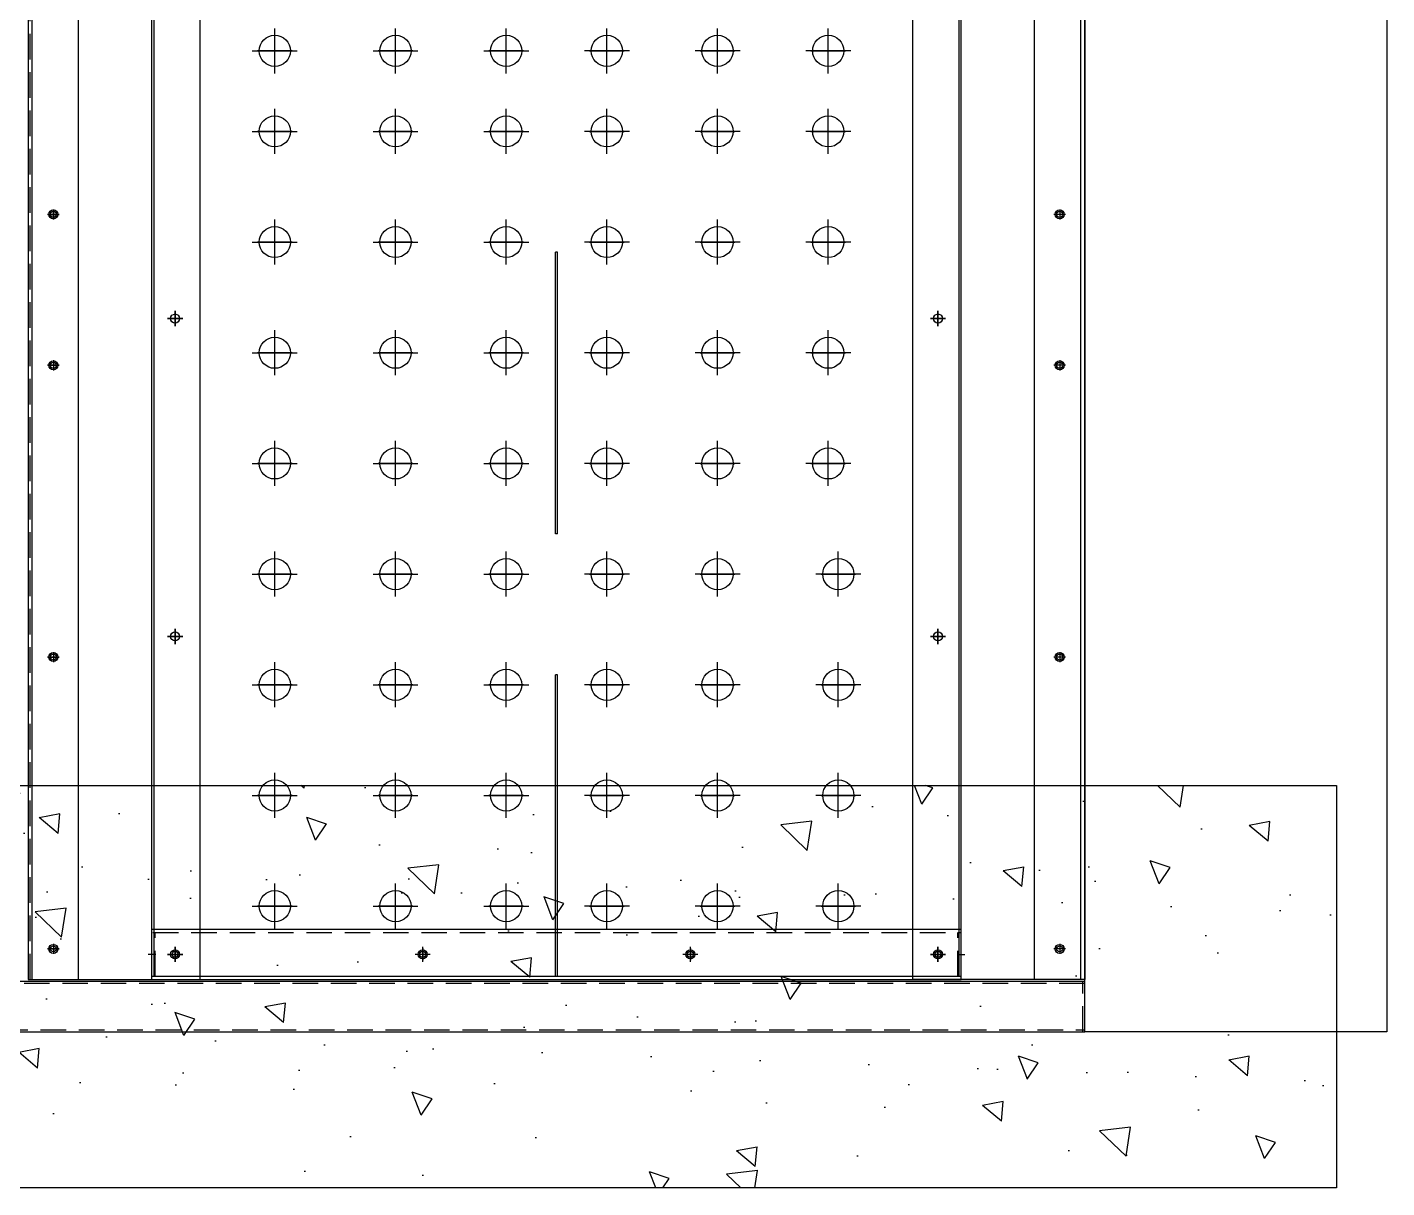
# Model space of a CAD drawing. Header units: millimetres. Extents: x 5461 to 24288, y 4498 to 17811.
# Drawn here: x 10648 to 11999, y 13236 to 14390 of the extents above; entities that cross this region are included whole.
import ezdxf

# ---------------------------------------------------------------- set-up
doc = ezdxf.new("R2010")
doc.units = ezdxf.units.MM
doc.linetypes.add('CENTER', pattern=[65, 60, -2, 1, -2])
doc.linetypes.add('HIDDEN', pattern=[9.525, 6.35, -3.175])
for name, color, linetype in [('2.위생-급수', 5, 'Continuous'), ('CENTER', 1, 'CENTER'), ('숨은선', 5, 'HIDDEN')]:
    doc.layers.add(name, color=color, linetype=linetype)

msp = doc.modelspace()

# ---------------------------------------------------------------- hatches: boundary and pattern name
h = msp.add_hatch()
h.set_pattern_fill('AR-CONC', color=8, scale=1.28, angle=90)
h.set_pattern_definition([(140, (-13795.98, 17103.78), (20.402, 233.1964), [24.384, -268.224]), (85, (-13795.98, 17103.78), (-244.5528, -45.1116), [19.5072, -214.58]), (190.4514, (-13794.28, 17123.22), (-224.1507, 188.0848), [20.7232, -227.9555]), (136.1842, (-13861, 17103.78), (53.8142, 346.9812), [36.576, -402.336]), (186.6356, (-13856.52, 17132.7), (-316.7054, 303.8773), [31.085, -341.9336]), (81.1842, (-13861, 17103.8), (-316.7054, 303.8773), [29.2608, -321.8685]), (111, (-13844.75, 17136.3), (130.8995, 194.0664), [24.384, -268.224]), (56, (-13844.75, 17136.3), (-235.7606, 79.1066), [19.5072, -214.5792]), (161.4514, (-13833.84, 17152.47), (-104.8611, 273.173), [20.7232, -227.9551]), (127.5, (-13795.98, 17103.78), (-108.23045, 3.9534), [0, -211.97824, 0, -217.8304, 0, -215.392]), (97.5, (-13795.98, 17103.78), (-128.23114, 85.52917), [0, -124.19584, 0, -207.10144, 0, -82.0928]), (57.5, (-13795.98, 17031.28), (7.3328, 173.55596), [0, -81.28, 0, -253.5936, 0, -336.4992]), (47.5, (-13795.98, 16998.77), (-32.5459, 189.60535), [0, -105.664, 0, -168.4122, 0, -238.9632])])
h.paths.add_polyline_path([(7049.39, 13236.34), (11949.39, 13236.34), (11949.39, 13636.34), (7049.39, 13636.34)])

# ---------------------------------------------------------------- linework, layer by layer
at = {"color": 7}
for p, q in [((10649.4, 15389.34), (10649.4, 13443.34)), ((10649.4, 15389.34), (10649.4, 13443.34)), ((10699.4, 13443.34), (10699.4, 15389.34)), ((10699.4, 13443.34), (10699.4, 15389.34)), ((11649.4, 13443.34), (11649.4, 15389.34)), ((11699.4, 15389.34), (11699.4, 13443.34)), ((10774.4, 15386.34), (10774.4, 13446.34)), ((11574.4, 13446.34), (11574.4, 15386.34)), ((11173.4, 13886.34), (11173.4, 14166.34)), ((11175.4, 14166.34), (11173.4, 14166.34)), ((11175.4, 13886.34), (11175.4, 14166.34)), ((11175.4, 13886.34), (11173.4, 13886.34)), ((11173.4, 13446.34), (11173.4, 13746.34)), ((11175.4, 13746.34), (11173.4, 13746.34)), ((11175.4, 13446.34), (11175.4, 13746.34)), ((10649.4, 13443.34), (10699.4, 13443.34)), ((10649.4, 13443.34), (10699.4, 13443.34)), ((11574.4, 13446.34), (10774.4, 13446.34)), ((11699.4, 13443.34), (11649.4, 13443.34)), ((11699.4, 13441.34), (10166.4, 13441.34)), ((11699.4, 13391.34), (11699.4, 13441.34)), ((11699.4, 13391.34), (11699.4, 13441.34)), ((10166.4, 13391.34), (11699.4, 13391.34))]:
    msp.add_line(p, q, dxfattribs=at)
for p, q in [((10653.4, 13443.34), (10653.4, 15389.34)), ((10653.4, 13443.34), (10653.4, 15389.34)), ((10772.4, 13443.34), (10772.4, 15389.34)), ((10820.4, 13443.34), (10820.4, 15389.34)), ((11528.4, 13443.34), (11528.4, 15389.34)), ((11576.4, 13443.34), (11576.4, 15389.34)), ((11695.4, 13443.34), (11695.4, 15389.34)), ((10772.4, 13443.34), (10772.4, 13493.34)), ((10772.4, 13493.34), (11576.4, 13493.34)), ((11576.4, 13443.34), (11576.4, 13493.34)), ((10653.4, 13443.34), (10820.4, 13443.34)), ((10772.4, 13443.34), (11576.4, 13443.34)), ((11695.4, 13443.34), (11528.4, 13443.34))]:
    msp.add_line(p, q)
at = {"color": 8}
msp.add_lwpolyline([(7049.39, 13236.34), (7049.39, 13636.34), (11949.39, 13636.34), (11949.39, 13236.34)], close=True, dxfattribs=at)
for centre, radius in [((10894.4, 14366.34), 15.5), ((11014.4, 14366.34), 15.5), ((11124.4, 14366.34), 15.5), ((11224.4, 14366.34), 15.5), ((11334.4, 14366.34), 15.5), ((11444.4, 14366.34), 15.5), ((10894.4, 14286.34), 15.5), ((11014.4, 14286.34), 15.5), ((11124.4, 14286.34), 15.5), ((11224.4, 14286.34), 15.5), ((11334.4, 14286.34), 15.5), ((11444.4, 14286.34), 15.5), ((10674.4, 14203.84), 4.5), ((10674.4, 14203.84), 4.5), ((10674.4, 14203.84), 4.5), ((10674.4, 14203.84), 4.5), ((10674.4, 14203.84), 3), ((10674.4, 14203.84), 3), ((10674.4, 14203.84), 3), ((10674.4, 14203.84), 3), ((11674.4, 14203.84), 4.5), ((11674.4, 14203.84), 3), ((10894.4, 14176.34), 15.5), ((11014.4, 14176.34), 15.5), ((11124.4, 14176.34), 15.5), ((11224.4, 14176.34), 15.5), ((11334.4, 14176.34), 15.5), ((11444.4, 14176.34), 15.5), ((10795.4, 14100.34), 4.5), ((10795.4, 14100.34), 4.5), ((11553.4, 14100.34), 4.5), ((11553.4, 14100.34), 4.5), ((10894.4, 14066.34), 15.5), ((11014.4, 14066.34), 15.5), ((11124.4, 14066.34), 15.5), ((11224.4, 14066.34), 15.5), ((11334.4, 14066.34), 15.5), ((11444.4, 14066.34), 15.5), ((10674.4, 14053.84), 4.5), ((10674.4, 14053.84), 4.5), ((10674.4, 14053.84), 4.5), ((10674.4, 14053.84), 4.5), ((10674.4, 14053.84), 3), ((10674.4, 14053.84), 3), ((10674.4, 14053.84), 3), ((10674.4, 14053.84), 3), ((11674.4, 14053.84), 4.5), ((11674.4, 14053.84), 3), ((10894.4, 13956.34), 15.5), ((11014.4, 13956.34), 15.5), ((11124.4, 13956.34), 15.5), ((11224.4, 13956.34), 15.5), ((11334.4, 13956.34), 15.5), ((11444.4, 13956.34), 15.5), ((10894.4, 13846.34), 15.5), ((11014.4, 13846.34), 15.5), ((11124.4, 13846.34), 15.5), ((11224.4, 13846.34), 15.5), ((11334.4, 13846.34), 15.5), ((11454.4, 13846.34), 15.5), ((10795.4, 13784.34), 4.5), ((10795.4, 13784.34), 4.5), ((11553.4, 13784.34), 4.5), ((11553.4, 13784.34), 4.5), ((10674.4, 13763.84), 4.5), ((10674.4, 13763.84), 4.5), ((10674.4, 13763.84), 4.5), ((10674.4, 13763.84), 4.5), ((10674.4, 13763.84), 3), ((10674.4, 13763.84), 3), ((10674.4, 13763.84), 3), ((10674.4, 13763.84), 3), ((11674.4, 13763.84), 4.5), ((11674.4, 13763.84), 3), ((10894.4, 13736.34), 15.5), ((11014.4, 13736.34), 15.5), ((11124.4, 13736.34), 15.5), ((11224.4, 13736.34), 15.5), ((11334.4, 13736.34), 15.5), ((11454.4, 13736.34), 15.5), ((10894.4, 13626.34), 15.5), ((11014.4, 13626.34), 15.5), ((11124.4, 13626.34), 15.5), ((11224.4, 13626.34), 15.5), ((11334.4, 13626.34), 15.5), ((11454.4, 13626.34), 15.5), ((10894.4, 13516.34), 15.5), ((11014.4, 13516.34), 15.5), ((11124.4, 13516.34), 15.5), ((11224.4, 13516.34), 15.5), ((11334.4, 13516.34), 15.5), ((11454.4, 13516.34), 15.5), ((10674.4, 13473.84), 4.5), ((10674.4, 13473.84), 4.5), ((10674.4, 13473.84), 4.5), ((10674.4, 13473.84), 4.5), ((10674.4, 13473.84), 3), ((10674.4, 13473.84), 3), ((10674.4, 13473.84), 3), ((10674.4, 13473.84), 3), ((10795.4, 13468.34), 4.5), ((10795.4, 13468.34), 4.5), ((10795.4, 13468.34), 3), ((11041.4, 13468.34), 4.5), ((11041.4, 13468.34), 3), ((11307.4, 13468.34), 4.5), ((11307.4, 13468.34), 3), ((11553.4, 13468.34), 4.5), ((11553.4, 13468.34), 4.5), ((11553.4, 13468.34), 3), ((11674.4, 13473.84), 4.5), ((11674.4, 13473.84), 3)]:
    msp.add_circle(centre, radius)
at = {"layer": '2.위생-급수', "color": 4}
msp.add_lwpolyline([(11699.4, 15441.34), (11999.4, 15441.34), (11999.4, 13391.34), (11699.4, 13391.34)], close=True, dxfattribs=at)
at = {"layer": 'CENTER'}
for p, q in [((10894.4, 14344.02), (10894.4, 14388.67)), ((11014.4, 14344.02), (11014.4, 14388.67)), ((11124.4, 14344.02), (11124.4, 14388.67)), ((11224.4, 14344.02), (11224.4, 14388.67)), ((11334.4, 14344.02), (11334.4, 14388.67)), ((11444.4, 14344.02), (11444.4, 14388.67)), ((10894.4, 14349.17), (10894.4, 14383.52)), ((11014.4, 14349.17), (11014.4, 14383.52)), ((11124.4, 14349.17), (11124.4, 14383.52)), ((11224.4, 14349.17), (11224.4, 14383.52)), ((11334.4, 14349.17), (11334.4, 14383.52)), ((11444.4, 14349.17), (11444.4, 14383.52)), ((10872.07, 14366.34), (10916.73, 14366.34)), ((10911.58, 14366.34), (10877.23, 14366.34)), ((10877.23, 14366.34), (10911.58, 14366.34)), ((10911.58, 14366.34), (10877.23, 14366.34)), ((10992.07, 14366.34), (11036.73, 14366.34)), ((11031.58, 14366.34), (10997.23, 14366.34)), ((10997.23, 14366.34), (11031.58, 14366.34)), ((11031.58, 14366.34), (10997.23, 14366.34)), ((11102.07, 14366.34), (11146.73, 14366.34)), ((11141.58, 14366.34), (11107.23, 14366.34)), ((11107.23, 14366.34), (11141.58, 14366.34)), ((11141.58, 14366.34), (11107.23, 14366.34)), ((11246.73, 14366.34), (11202.07, 14366.34)), ((11207.23, 14366.34), (11241.58, 14366.34)), ((11241.58, 14366.34), (11207.23, 14366.34)), ((11207.23, 14366.34), (11241.58, 14366.34)), ((11356.73, 14366.34), (11312.07, 14366.34)), ((11317.23, 14366.34), (11351.58, 14366.34)), ((11351.58, 14366.34), (11317.23, 14366.34)), ((11317.23, 14366.34), (11351.58, 14366.34)), ((11466.73, 14366.34), (11422.07, 14366.34)), ((11427.23, 14366.34), (11461.58, 14366.34)), ((11461.58, 14366.34), (11427.23, 14366.34)), ((11427.23, 14366.34), (11461.58, 14366.34)), ((10894.4, 14264.02), (10894.4, 14308.67)), ((11014.4, 14264.02), (11014.4, 14308.67)), ((11124.4, 14264.02), (11124.4, 14308.67)), ((11224.4, 14264.02), (11224.4, 14308.67)), ((11334.4, 14264.02), (11334.4, 14308.67)), ((11444.4, 14264.02), (11444.4, 14308.67)), ((10894.4, 14269.17), (10894.4, 14303.52)), ((11014.4, 14269.17), (11014.4, 14303.52)), ((11124.4, 14269.17), (11124.4, 14303.52)), ((11224.4, 14269.17), (11224.4, 14303.52)), ((11334.4, 14269.17), (11334.4, 14303.52)), ((11444.4, 14269.17), (11444.4, 14303.52)), ((10872.07, 14286.34), (10916.73, 14286.34)), ((10911.58, 14286.34), (10877.23, 14286.34)), ((10877.23, 14286.34), (10911.58, 14286.34)), ((10911.58, 14286.34), (10877.23, 14286.34)), ((10992.07, 14286.34), (11036.73, 14286.34)), ((11031.58, 14286.34), (10997.23, 14286.34)), ((10997.23, 14286.34), (11031.58, 14286.34)), ((11031.58, 14286.34), (10997.23, 14286.34)), ((11102.07, 14286.34), (11146.73, 14286.34)), ((11141.58, 14286.34), (11107.23, 14286.34)), ((11107.23, 14286.34), (11141.58, 14286.34)), ((11141.58, 14286.34), (11107.23, 14286.34)), ((11246.73, 14286.34), (11202.07, 14286.34)), ((11207.23, 14286.34), (11241.58, 14286.34)), ((11241.58, 14286.34), (11207.23, 14286.34)), ((11207.23, 14286.34), (11241.58, 14286.34)), ((11356.73, 14286.34), (11312.07, 14286.34)), ((11317.23, 14286.34), (11351.58, 14286.34)), ((11351.58, 14286.34), (11317.23, 14286.34)), ((11317.23, 14286.34), (11351.58, 14286.34)), ((11466.73, 14286.34), (11422.07, 14286.34)), ((11427.23, 14286.34), (11461.58, 14286.34)), ((11461.58, 14286.34), (11427.23, 14286.34)), ((11427.23, 14286.34), (11461.58, 14286.34)), ((10680.02, 14203.84), (10668.66, 14203.84)), ((10680.02, 14203.84), (10668.66, 14203.84)), ((10680.02, 14203.84), (10668.66, 14203.84)), ((10680.02, 14203.84), (10668.66, 14203.84)), ((10680.02, 14203.84), (10668.66, 14203.84)), ((10680.02, 14203.84), (10668.66, 14203.84)), ((10680.02, 14203.84), (10668.66, 14203.84)), ((10680.02, 14203.84), (10668.66, 14203.84)), ((10668.79, 14203.84), (10680.15, 14203.84)), ((10668.79, 14203.84), (10680.15, 14203.84)), ((10668.79, 14203.84), (10680.15, 14203.84)), ((10668.79, 14203.84), (10680.15, 14203.84)), ((10674.4, 14208.84), (10674.4, 14198.84)), ((10674.4, 14208.84), (10674.4, 14198.84)), ((10674.4, 14208.84), (10674.4, 14198.84)), ((10674.4, 14208.84), (10674.4, 14198.84)), ((10674.4, 14208.84), (10674.4, 14198.84)), ((10674.4, 14208.84), (10674.4, 14198.84)), ((10674.4, 14208.84), (10674.4, 14198.84)), ((10674.4, 14208.84), (10674.4, 14198.84)), ((10674.4, 14208.84), (10674.4, 14198.84)), ((10674.4, 14208.84), (10674.4, 14198.84)), ((10674.4, 14208.84), (10674.4, 14198.84)), ((10674.4, 14208.84), (10674.4, 14198.84)), ((10674.4, 14208.84), (10674.4, 14198.84)), ((10674.4, 14208.84), (10674.4, 14198.84)), ((10674.4, 14208.84), (10674.4, 14198.84)), ((10674.4, 14208.84), (10674.4, 14198.84)), ((10674.4, 14198.84), (10674.4, 14208.84)), ((10674.4, 14198.84), (10674.4, 14208.84)), ((10674.4, 14198.84), (10674.4, 14208.84)), ((10674.4, 14198.84), (10674.4, 14208.84)), ((10674.4, 14208.84), (10674.4, 14198.84)), ((10674.4, 14208.84), (10674.4, 14198.84)), ((10674.4, 14208.84), (10674.4, 14198.84)), ((10674.4, 14208.84), (10674.4, 14198.84)), ((10674.4, 14208.84), (10674.4, 14198.84)), ((10674.4, 14208.84), (10674.4, 14198.84)), ((10674.4, 14208.84), (10674.4, 14198.84)), ((10674.4, 14208.84), (10674.4, 14198.84)), ((10674.4, 14208.84), (10674.4, 14198.84)), ((10674.4, 14208.84), (10674.4, 14198.84)), ((10674.4, 14208.84), (10674.4, 14198.84)), ((10674.4, 14208.84), (10674.4, 14198.84)), ((10674.4, 14208.84), (10674.4, 14198.84)), ((10674.4, 14208.84), (10674.4, 14198.84)), ((10674.4, 14208.84), (10674.4, 14198.84)), ((10674.4, 14208.84), (10674.4, 14198.84)), ((10674.4, 14208.84), (10674.4, 14198.84)), ((10674.4, 14208.84), (10674.4, 14198.84)), ((10674.4, 14208.84), (10674.4, 14198.84)), ((10674.4, 14208.84), (10674.4, 14198.84)), ((10674.4, 14198.84), (10674.4, 14208.84)), ((10674.4, 14198.84), (10674.4, 14208.84)), ((10674.4, 14198.84), (10674.4, 14208.84)), ((10674.4, 14198.84), (10674.4, 14208.84)), ((10674.4, 14208.84), (10674.4, 14198.84)), ((10674.4, 14208.84), (10674.4, 14198.84)), ((10674.4, 14208.84), (10674.4, 14198.84)), ((10674.4, 14208.84), (10674.4, 14198.84)), ((11680.02, 14203.84), (11668.66, 14203.84)), ((11680.02, 14203.84), (11668.66, 14203.84)), ((11680.02, 14203.84), (11668.66, 14203.84)), ((11674.4, 14208.84), (11674.4, 14198.84)), ((11674.4, 14208.84), (11674.4, 14198.84)), ((11674.4, 14208.84), (11674.4, 14198.84)), ((11674.4, 14208.84), (11674.4, 14198.84)), ((11674.4, 14208.84), (11674.4, 14198.84)), ((11674.4, 14208.84), (11674.4, 14198.84)), ((11674.4, 14208.84), (11674.4, 14198.84)), ((11674.4, 14208.84), (11674.4, 14198.84)), ((11674.4, 14208.84), (11674.4, 14198.84)), ((11674.4, 14208.84), (11674.4, 14198.84)), ((11674.4, 14208.84), (11674.4, 14198.84)), ((11674.4, 14208.84), (11674.4, 14198.84)), ((10894.4, 14154.02), (10894.4, 14198.67)), ((10894.4, 14159.17), (10894.4, 14193.52)), ((11014.4, 14154.02), (11014.4, 14198.67)), ((11014.4, 14159.17), (11014.4, 14193.52)), ((11124.4, 14154.02), (11124.4, 14198.67)), ((11124.4, 14159.17), (11124.4, 14193.52)), ((11224.4, 14154.02), (11224.4, 14198.67)), ((11224.4, 14159.17), (11224.4, 14193.52)), ((11334.4, 14154.02), (11334.4, 14198.67)), ((11334.4, 14159.17), (11334.4, 14193.52)), ((11444.4, 14154.02), (11444.4, 14198.67)), ((11444.4, 14159.17), (11444.4, 14193.52)), ((10872.07, 14176.34), (10916.73, 14176.34)), ((10911.58, 14176.34), (10877.23, 14176.34)), ((10877.23, 14176.34), (10911.58, 14176.34)), ((10911.58, 14176.34), (10877.23, 14176.34)), ((10992.07, 14176.34), (11036.73, 14176.34)), ((11031.58, 14176.34), (10997.23, 14176.34)), ((10997.23, 14176.34), (11031.58, 14176.34)), ((11031.58, 14176.34), (10997.23, 14176.34)), ((11102.07, 14176.34), (11146.73, 14176.34)), ((11141.58, 14176.34), (11107.23, 14176.34)), ((11107.23, 14176.34), (11141.58, 14176.34)), ((11141.58, 14176.34), (11107.23, 14176.34)), ((11246.73, 14176.34), (11202.07, 14176.34)), ((11207.23, 14176.34), (11241.58, 14176.34)), ((11241.58, 14176.34), (11207.23, 14176.34)), ((11207.23, 14176.34), (11241.58, 14176.34)), ((11356.73, 14176.34), (11312.07, 14176.34)), ((11317.23, 14176.34), (11351.58, 14176.34)), ((11351.58, 14176.34), (11317.23, 14176.34)), ((11317.23, 14176.34), (11351.58, 14176.34)), ((11466.73, 14176.34), (11422.07, 14176.34)), ((11427.23, 14176.34), (11461.58, 14176.34)), ((11461.58, 14176.34), (11427.23, 14176.34)), ((11427.23, 14176.34), (11461.58, 14176.34)), ((10795.4, 14107.84), (10795.4, 14092.84)), ((10795.4, 14092.84), (10795.4, 14107.84)), ((10795.4, 14094.62), (10795.4, 14106.07)), ((10795.4, 14106.07), (10795.4, 14094.62)), ((10795.4, 14106.07), (10795.4, 14094.62)), ((10795.4, 14094.62), (10795.4, 14106.07)), ((11553.4, 14107.84), (11553.4, 14092.84)), ((11553.4, 14092.84), (11553.4, 14107.84)), ((11553.4, 14094.62), (11553.4, 14106.07)), ((11553.4, 14106.07), (11553.4, 14094.62)), ((11553.4, 14106.07), (11553.4, 14094.62)), ((11553.4, 14094.62), (11553.4, 14106.07)), ((10802.9, 14100.34), (10787.9, 14100.34)), ((10787.9, 14100.34), (10802.9, 14100.34)), ((11545.9, 14100.34), (11560.9, 14100.34)), ((11560.9, 14100.34), (11545.9, 14100.34)), ((10894.4, 14044.02), (10894.4, 14088.67)), ((10894.4, 14049.17), (10894.4, 14083.52)), ((11014.4, 14044.02), (11014.4, 14088.67)), ((11014.4, 14049.17), (11014.4, 14083.52)), ((11124.4, 14044.02), (11124.4, 14088.67)), ((11124.4, 14049.17), (11124.4, 14083.52)), ((11224.4, 14044.02), (11224.4, 14088.67)), ((11224.4, 14049.17), (11224.4, 14083.52)), ((11334.4, 14044.02), (11334.4, 14088.67)), ((11334.4, 14049.17), (11334.4, 14083.52)), ((11444.4, 14044.02), (11444.4, 14088.67)), ((11444.4, 14049.17), (11444.4, 14083.52)), ((10872.07, 14066.34), (10916.73, 14066.34)), ((10911.58, 14066.34), (10877.23, 14066.34)), ((10877.23, 14066.34), (10911.58, 14066.34)), ((10911.58, 14066.34), (10877.23, 14066.34)), ((10992.07, 14066.34), (11036.73, 14066.34)), ((11031.58, 14066.34), (10997.23, 14066.34)), ((10997.23, 14066.34), (11031.58, 14066.34)), ((11031.58, 14066.34), (10997.23, 14066.34)), ((11102.07, 14066.34), (11146.73, 14066.34)), ((11141.58, 14066.34), (11107.23, 14066.34)), ((11107.23, 14066.34), (11141.58, 14066.34)), ((11141.58, 14066.34), (11107.23, 14066.34)), ((11246.73, 14066.34), (11202.07, 14066.34)), ((11207.23, 14066.34), (11241.58, 14066.34)), ((11241.58, 14066.34), (11207.23, 14066.34)), ((11207.23, 14066.34), (11241.58, 14066.34)), ((11356.73, 14066.34), (11312.07, 14066.34)), ((11317.23, 14066.34), (11351.58, 14066.34)), ((11351.58, 14066.34), (11317.23, 14066.34)), ((11317.23, 14066.34), (11351.58, 14066.34)), ((11466.73, 14066.34), (11422.07, 14066.34)), ((11427.23, 14066.34), (11461.58, 14066.34)), ((11461.58, 14066.34), (11427.23, 14066.34)), ((11427.23, 14066.34), (11461.58, 14066.34)), ((10680.02, 14053.84), (10668.66, 14053.84)), ((10680.02, 14053.84), (10668.66, 14053.84)), ((10680.02, 14053.84), (10668.66, 14053.84)), ((10680.02, 14053.84), (10668.66, 14053.84)), ((10668.79, 14053.84), (10680.15, 14053.84)), ((10668.79, 14053.84), (10680.15, 14053.84)), ((10668.79, 14053.84), (10680.15, 14053.84)), ((10668.79, 14053.84), (10680.15, 14053.84)), ((10674.4, 14058.84), (10674.4, 14048.84)), ((10674.4, 14058.84), (10674.4, 14048.84)), ((10674.4, 14058.84), (10674.4, 14048.84)), ((10674.4, 14058.84), (10674.4, 14048.84)), ((10674.4, 14058.84), (10674.4, 14048.84)), ((10674.4, 14058.84), (10674.4, 14048.84)), ((10674.4, 14058.84), (10674.4, 14048.84)), ((10674.4, 14058.84), (10674.4, 14048.84)), ((10674.4, 14058.84), (10674.4, 14048.84)), ((10674.4, 14058.84), (10674.4, 14048.84)), ((10674.4, 14058.84), (10674.4, 14048.84)), ((10674.4, 14058.84), (10674.4, 14048.84)), ((10674.4, 14058.84), (10674.4, 14048.84)), ((10674.4, 14058.84), (10674.4, 14048.84)), ((10674.4, 14058.84), (10674.4, 14048.84)), ((10674.4, 14058.84), (10674.4, 14048.84)), ((10674.4, 14058.84), (10674.4, 14048.84)), ((10674.4, 14058.84), (10674.4, 14048.84)), ((10674.4, 14058.84), (10674.4, 14048.84)), ((10674.4, 14058.84), (10674.4, 14048.84)), ((10674.4, 14058.84), (10674.4, 14048.84)), ((10674.4, 14058.84), (10674.4, 14048.84)), ((10674.4, 14058.84), (10674.4, 14048.84)), ((10674.4, 14058.84), (10674.4, 14048.84)), ((10674.4, 14058.84), (10674.4, 14048.84)), ((10674.4, 14058.84), (10674.4, 14048.84)), ((10674.4, 14058.84), (10674.4, 14048.84)), ((10674.4, 14058.84), (10674.4, 14048.84)), ((10674.4, 14058.84), (10674.4, 14048.84)), ((10674.4, 14058.84), (10674.4, 14048.84)), ((10674.4, 14058.84), (10674.4, 14048.84)), ((10674.4, 14058.84), (10674.4, 14048.84)), ((11680.02, 14053.84), (11668.66, 14053.84)), ((11680.02, 14053.84), (11668.66, 14053.84)), ((11674.4, 14058.84), (11674.4, 14048.84)), ((11674.4, 14058.84), (11674.4, 14048.84)), ((11674.4, 14058.84), (11674.4, 14048.84)), ((11674.4, 14058.84), (11674.4, 14048.84)), ((11674.4, 14058.84), (11674.4, 14048.84)), ((11674.4, 14058.84), (11674.4, 14048.84)), ((11674.4, 14058.84), (11674.4, 14048.84)), ((11674.4, 14058.84), (11674.4, 14048.84)), ((10894.4, 13934.02), (10894.4, 13978.67)), ((10894.4, 13939.17), (10894.4, 13973.52)), ((11014.4, 13934.02), (11014.4, 13978.67)), ((11014.4, 13939.17), (11014.4, 13973.52)), ((11124.4, 13934.02), (11124.4, 13978.67)), ((11124.4, 13939.17), (11124.4, 13973.52)), ((11224.4, 13934.02), (11224.4, 13978.67)), ((11224.4, 13939.17), (11224.4, 13973.52)), ((11334.4, 13934.02), (11334.4, 13978.67)), ((11334.4, 13939.17), (11334.4, 13973.52)), ((11444.4, 13934.02), (11444.4, 13978.67)), ((11444.4, 13939.17), (11444.4, 13973.52)), ((10872.07, 13956.34), (10916.73, 13956.34)), ((10911.58, 13956.34), (10877.23, 13956.34)), ((10877.23, 13956.34), (10911.58, 13956.34)), ((10911.58, 13956.34), (10877.23, 13956.34)), ((10992.07, 13956.34), (11036.73, 13956.34)), ((11031.58, 13956.34), (10997.23, 13956.34)), ((10997.23, 13956.34), (11031.58, 13956.34)), ((11031.58, 13956.34), (10997.23, 13956.34)), ((11102.07, 13956.34), (11146.73, 13956.34)), ((11141.58, 13956.34), (11107.23, 13956.34)), ((11107.23, 13956.34), (11141.58, 13956.34)), ((11141.58, 13956.34), (11107.23, 13956.34)), ((11246.73, 13956.34), (11202.07, 13956.34)), ((11207.23, 13956.34), (11241.58, 13956.34)), ((11241.58, 13956.34), (11207.23, 13956.34)), ((11207.23, 13956.34), (11241.58, 13956.34)), ((11356.73, 13956.34), (11312.07, 13956.34)), ((11317.23, 13956.34), (11351.58, 13956.34)), ((11351.58, 13956.34), (11317.23, 13956.34)), ((11317.23, 13956.34), (11351.58, 13956.34)), ((11466.73, 13956.34), (11422.07, 13956.34)), ((11427.23, 13956.34), (11461.58, 13956.34)), ((11461.58, 13956.34), (11427.23, 13956.34)), ((11427.23, 13956.34), (11461.58, 13956.34)), ((10894.4, 13824.02), (10894.4, 13868.67)), ((10894.4, 13829.17), (10894.4, 13863.52)), ((11014.4, 13824.02), (11014.4, 13868.67)), ((11014.4, 13829.17), (11014.4, 13863.52)), ((11124.4, 13824.02), (11124.4, 13868.67)), ((11124.4, 13829.17), (11124.4, 13863.52)), ((11224.4, 13824.02), (11224.4, 13868.67)), ((11224.4, 13829.17), (11224.4, 13863.52)), ((11334.4, 13824.02), (11334.4, 13868.67)), ((11334.4, 13829.17), (11334.4, 13863.52)), ((11454.4, 13824.02), (11454.4, 13868.67)), ((11454.4, 13829.17), (11454.4, 13863.52)), ((10872.07, 13846.34), (10916.73, 13846.34)), ((10911.58, 13846.34), (10877.23, 13846.34)), ((10877.23, 13846.34), (10911.58, 13846.34)), ((10911.58, 13846.34), (10877.23, 13846.34)), ((10992.07, 13846.34), (11036.73, 13846.34)), ((11031.58, 13846.34), (10997.23, 13846.34)), ((10997.23, 13846.34), (11031.58, 13846.34)), ((11031.58, 13846.34), (10997.23, 13846.34)), ((11102.07, 13846.34), (11146.73, 13846.34)), ((11141.58, 13846.34), (11107.23, 13846.34)), ((11107.23, 13846.34), (11141.58, 13846.34)), ((11141.58, 13846.34), (11107.23, 13846.34)), ((11246.73, 13846.34), (11202.07, 13846.34)), ((11207.23, 13846.34), (11241.58, 13846.34)), ((11241.58, 13846.34), (11207.23, 13846.34)), ((11207.23, 13846.34), (11241.58, 13846.34)), ((11356.73, 13846.34), (11312.07, 13846.34)), ((11317.23, 13846.34), (11351.58, 13846.34)), ((11351.58, 13846.34), (11317.23, 13846.34)), ((11317.23, 13846.34), (11351.58, 13846.34)), ((11476.73, 13846.34), (11432.07, 13846.34)), ((11471.58, 13846.34), (11437.23, 13846.34)), ((11437.23, 13846.34), (11471.58, 13846.34)), ((11437.23, 13846.34), (11471.58, 13846.34)), ((10802.9, 13784.34), (10787.9, 13784.34)), ((10787.9, 13784.34), (10802.9, 13784.34)), ((10795.4, 13791.84), (10795.4, 13776.84)), ((10795.4, 13776.84), (10795.4, 13791.84)), ((10795.4, 13778.62), (10795.4, 13790.07)), ((10795.4, 13790.07), (10795.4, 13778.62)), ((10795.4, 13790.07), (10795.4, 13778.62)), ((10795.4, 13778.62), (10795.4, 13790.07)), ((11545.9, 13784.34), (11560.9, 13784.34)), ((11560.9, 13784.34), (11545.9, 13784.34)), ((11553.4, 13791.84), (11553.4, 13776.84)), ((11553.4, 13776.84), (11553.4, 13791.84)), ((11553.4, 13778.62), (11553.4, 13790.07)), ((11553.4, 13790.07), (11553.4, 13778.62)), ((11553.4, 13790.07), (11553.4, 13778.62)), ((11553.4, 13778.62), (11553.4, 13790.07)), ((10674.4, 13768.84), (10674.4, 13758.84)), ((10674.4, 13768.84), (10674.4, 13758.84)), ((10674.4, 13768.84), (10674.4, 13758.84)), ((10674.4, 13768.84), (10674.4, 13758.84)), ((10674.4, 13768.84), (10674.4, 13758.84)), ((10674.4, 13768.84), (10674.4, 13758.84)), ((10674.4, 13768.84), (10674.4, 13758.84)), ((10674.4, 13768.84), (10674.4, 13758.84)), ((10674.4, 13768.84), (10674.4, 13758.84)), ((10674.4, 13768.84), (10674.4, 13758.84)), ((10674.4, 13768.84), (10674.4, 13758.84)), ((10674.4, 13768.84), (10674.4, 13758.84)), ((10674.4, 13768.84), (10674.4, 13758.84)), ((10674.4, 13768.84), (10674.4, 13758.84)), ((10674.4, 13768.84), (10674.4, 13758.84)), ((10674.4, 13768.84), (10674.4, 13758.84)), ((10674.4, 13768.84), (10674.4, 13758.84)), ((10674.4, 13768.84), (10674.4, 13758.84)), ((10674.4, 13768.84), (10674.4, 13758.84)), ((10674.4, 13768.84), (10674.4, 13758.84)), ((10674.4, 13768.84), (10674.4, 13758.84)), ((10674.4, 13768.84), (10674.4, 13758.84)), ((10674.4, 13768.84), (10674.4, 13758.84)), ((10674.4, 13768.84), (10674.4, 13758.84)), ((10674.4, 13768.84), (10674.4, 13758.84)), ((10674.4, 13768.84), (10674.4, 13758.84)), ((10674.4, 13768.84), (10674.4, 13758.84)), ((10674.4, 13768.84), (10674.4, 13758.84)), ((10674.4, 13768.84), (10674.4, 13758.84)), ((10674.4, 13768.84), (10674.4, 13758.84)), ((10674.4, 13768.84), (10674.4, 13758.84)), ((10674.4, 13768.84), (10674.4, 13758.84)), ((11674.4, 13768.84), (11674.4, 13758.84)), ((11674.4, 13768.84), (11674.4, 13758.84)), ((11674.4, 13768.84), (11674.4, 13758.84)), ((11674.4, 13768.84), (11674.4, 13758.84)), ((11674.4, 13768.84), (11674.4, 13758.84)), ((11674.4, 13768.84), (11674.4, 13758.84)), ((11674.4, 13768.84), (11674.4, 13758.84)), ((11674.4, 13768.84), (11674.4, 13758.84)), ((10680.02, 13763.84), (10668.66, 13763.84)), ((10680.02, 13763.84), (10668.66, 13763.84)), ((10680.02, 13763.84), (10668.66, 13763.84)), ((10680.02, 13763.84), (10668.66, 13763.84)), ((10668.79, 13763.84), (10680.15, 13763.84)), ((10668.79, 13763.84), (10680.15, 13763.84)), ((10668.79, 13763.84), (10680.15, 13763.84)), ((10668.79, 13763.84), (10680.15, 13763.84)), ((10894.4, 13714.02), (10894.4, 13758.67)), ((10894.4, 13719.17), (10894.4, 13753.52)), ((11014.4, 13714.02), (11014.4, 13758.67)), ((11014.4, 13719.17), (11014.4, 13753.52)), ((11124.4, 13714.02), (11124.4, 13758.67)), ((11124.4, 13719.17), (11124.4, 13753.52)), ((11224.4, 13714.02), (11224.4, 13758.67)), ((11224.4, 13719.17), (11224.4, 13753.52)), ((11334.4, 13714.02), (11334.4, 13758.67)), ((11334.4, 13719.17), (11334.4, 13753.52)), ((11454.4, 13714.02), (11454.4, 13758.67)), ((11454.4, 13719.17), (11454.4, 13753.52)), ((11680.02, 13763.84), (11668.66, 13763.84)), ((11680.02, 13763.84), (11668.66, 13763.84)), ((10872.07, 13736.34), (10916.73, 13736.34)), ((10911.58, 13736.34), (10877.23, 13736.34)), ((10877.23, 13736.34), (10911.58, 13736.34)), ((10911.58, 13736.34), (10877.23, 13736.34)), ((10992.07, 13736.34), (11036.73, 13736.34)), ((11031.58, 13736.34), (10997.23, 13736.34)), ((10997.23, 13736.34), (11031.58, 13736.34)), ((11031.58, 13736.34), (10997.23, 13736.34)), ((11102.07, 13736.34), (11146.73, 13736.34)), ((11141.58, 13736.34), (11107.23, 13736.34)), ((11107.23, 13736.34), (11141.58, 13736.34)), ((11141.58, 13736.34), (11107.23, 13736.34)), ((11246.73, 13736.34), (11202.07, 13736.34)), ((11207.23, 13736.34), (11241.58, 13736.34)), ((11241.58, 13736.34), (11207.23, 13736.34)), ((11207.23, 13736.34), (11241.58, 13736.34)), ((11356.73, 13736.34), (11312.07, 13736.34)), ((11317.23, 13736.34), (11351.58, 13736.34)), ((11351.58, 13736.34), (11317.23, 13736.34)), ((11317.23, 13736.34), (11351.58, 13736.34)), ((11476.73, 13736.34), (11432.07, 13736.34)), ((11437.23, 13736.34), (11471.58, 13736.34)), ((11471.58, 13736.34), (11437.23, 13736.34)), ((11437.23, 13736.34), (11471.58, 13736.34)), ((10894.4, 13604.02), (10894.4, 13648.67)), ((11014.4, 13604.02), (11014.4, 13648.67)), ((11124.4, 13604.02), (11124.4, 13648.67)), ((11224.4, 13604.02), (11224.4, 13648.67)), ((11334.4, 13604.02), (11334.4, 13648.67)), ((11454.4, 13604.02), (11454.4, 13648.67)), ((10894.4, 13609.17), (10894.4, 13643.52)), ((11014.4, 13609.17), (11014.4, 13643.52)), ((11124.4, 13609.17), (11124.4, 13643.52)), ((11224.4, 13609.17), (11224.4, 13643.52)), ((11334.4, 13609.17), (11334.4, 13643.52)), ((11454.4, 13609.17), (11454.4, 13643.52)), ((10872.07, 13626.34), (10916.73, 13626.34)), ((10911.58, 13626.34), (10877.23, 13626.34)), ((10877.23, 13626.34), (10911.58, 13626.34)), ((10911.58, 13626.34), (10877.23, 13626.34)), ((10992.07, 13626.34), (11036.73, 13626.34)), ((11031.58, 13626.34), (10997.23, 13626.34)), ((10997.23, 13626.34), (11031.58, 13626.34)), ((11031.58, 13626.34), (10997.23, 13626.34)), ((11102.07, 13626.34), (11146.73, 13626.34)), ((11141.58, 13626.34), (11107.23, 13626.34)), ((11107.23, 13626.34), (11141.58, 13626.34)), ((11141.58, 13626.34), (11107.23, 13626.34)), ((11246.73, 13626.34), (11202.07, 13626.34)), ((11207.23, 13626.34), (11241.58, 13626.34)), ((11241.58, 13626.34), (11207.23, 13626.34)), ((11207.23, 13626.34), (11241.58, 13626.34)), ((11356.73, 13626.34), (11312.07, 13626.34)), ((11317.23, 13626.34), (11351.58, 13626.34)), ((11351.58, 13626.34), (11317.23, 13626.34)), ((11317.23, 13626.34), (11351.58, 13626.34)), ((11476.73, 13626.34), (11432.07, 13626.34)), ((11437.23, 13626.34), (11471.58, 13626.34)), ((11471.58, 13626.34), (11437.23, 13626.34)), ((11437.23, 13626.34), (11471.58, 13626.34)), ((10894.4, 13494.02), (10894.4, 13538.67)), ((11014.4, 13494.02), (11014.4, 13538.67)), ((11124.4, 13494.02), (11124.4, 13538.67)), ((11224.4, 13494.02), (11224.4, 13538.67)), ((11334.4, 13494.02), (11334.4, 13538.67)), ((11454.4, 13494.02), (11454.4, 13538.67)), ((10894.4, 13499.17), (10894.4, 13533.52)), ((11014.4, 13499.17), (11014.4, 13533.52)), ((11124.4, 13499.17), (11124.4, 13533.52)), ((11224.4, 13499.17), (11224.4, 13533.52)), ((11334.4, 13499.17), (11334.4, 13533.52)), ((11454.4, 13499.17), (11454.4, 13533.52)), ((10872.07, 13516.34), (10916.73, 13516.34)), ((10911.58, 13516.34), (10877.23, 13516.34)), ((10877.23, 13516.34), (10911.58, 13516.34)), ((10911.58, 13516.34), (10877.23, 13516.34)), ((10992.07, 13516.34), (11036.73, 13516.34)), ((11031.58, 13516.34), (10997.23, 13516.34)), ((10997.23, 13516.34), (11031.58, 13516.34)), ((11031.58, 13516.34), (10997.23, 13516.34)), ((11102.07, 13516.34), (11146.73, 13516.34)), ((11141.58, 13516.34), (11107.23, 13516.34)), ((11107.23, 13516.34), (11141.58, 13516.34)), ((11141.58, 13516.34), (11107.23, 13516.34)), ((11246.73, 13516.34), (11202.07, 13516.34)), ((11207.23, 13516.34), (11241.58, 13516.34)), ((11241.58, 13516.34), (11207.23, 13516.34)), ((11207.23, 13516.34), (11241.58, 13516.34)), ((11356.73, 13516.34), (11312.07, 13516.34)), ((11317.23, 13516.34), (11351.58, 13516.34)), ((11351.58, 13516.34), (11317.23, 13516.34)), ((11317.23, 13516.34), (11351.58, 13516.34)), ((11476.73, 13516.34), (11432.07, 13516.34)), ((11437.23, 13516.34), (11471.58, 13516.34)), ((11471.58, 13516.34), (11437.23, 13516.34)), ((11437.23, 13516.34), (11471.58, 13516.34)), ((10680.02, 13473.84), (10668.66, 13473.84)), ((10680.02, 13473.84), (10668.66, 13473.84)), ((10680.02, 13473.84), (10668.66, 13473.84)), ((10680.02, 13473.84), (10668.66, 13473.84)), ((10668.79, 13473.84), (10680.15, 13473.84)), ((10668.79, 13473.84), (10680.15, 13473.84)), ((10668.79, 13473.84), (10680.15, 13473.84)), ((10668.79, 13473.84), (10680.15, 13473.84)), ((10674.4, 13478.84), (10674.4, 13468.84)), ((10674.4, 13478.84), (10674.4, 13468.84)), ((10674.4, 13478.84), (10674.4, 13468.84)), ((10674.4, 13478.84), (10674.4, 13468.84)), ((10674.4, 13478.84), (10674.4, 13468.84)), ((10674.4, 13478.84), (10674.4, 13468.84)), ((10674.4, 13478.84), (10674.4, 13468.84)), ((10674.4, 13478.84), (10674.4, 13468.84)), ((10674.4, 13478.84), (10674.4, 13468.84)), ((10674.4, 13478.84), (10674.4, 13468.84)), ((10674.4, 13478.84), (10674.4, 13468.84)), ((10674.4, 13478.84), (10674.4, 13468.84)), ((10674.4, 13478.84), (10674.4, 13468.84)), ((10674.4, 13478.84), (10674.4, 13468.84)), ((10674.4, 13478.84), (10674.4, 13468.84)), ((10674.4, 13478.84), (10674.4, 13468.84)), ((10674.4, 13478.84), (10674.4, 13468.84)), ((10674.4, 13478.84), (10674.4, 13468.84)), ((10674.4, 13478.84), (10674.4, 13468.84)), ((10674.4, 13478.84), (10674.4, 13468.84)), ((10674.4, 13478.84), (10674.4, 13468.84)), ((10674.4, 13478.84), (10674.4, 13468.84)), ((10674.4, 13478.84), (10674.4, 13468.84)), ((10674.4, 13478.84), (10674.4, 13468.84)), ((10674.4, 13478.84), (10674.4, 13468.84)), ((10674.4, 13478.84), (10674.4, 13468.84)), ((10674.4, 13478.84), (10674.4, 13468.84)), ((10674.4, 13478.84), (10674.4, 13468.84)), ((10674.4, 13478.84), (10674.4, 13468.84)), ((10674.4, 13478.84), (10674.4, 13468.84)), ((10674.4, 13478.84), (10674.4, 13468.84)), ((10674.4, 13478.84), (10674.4, 13468.84)), ((10795.4, 13475.84), (10795.4, 13460.84)), ((10795.4, 13460.84), (10795.4, 13475.84)), ((10795.4, 13460.84), (10795.4, 13475.84)), ((10795.4, 13462.62), (10795.4, 13474.07)), ((10795.4, 13474.07), (10795.4, 13462.62)), ((10795.4, 13474.07), (10795.4, 13462.62)), ((10795.4, 13462.62), (10795.4, 13474.07)), ((10795.4, 13474.07), (10795.4, 13462.62)), ((10795.4, 13462.62), (10795.4, 13474.07)), ((11041.4, 13460.84), (11041.4, 13475.84)), ((11041.4, 13460.84), (11041.4, 13475.84)), ((11041.4, 13474.07), (11041.4, 13462.62)), ((11041.4, 13462.62), (11041.4, 13474.07)), ((11041.4, 13474.07), (11041.4, 13462.62)), ((11041.4, 13462.62), (11041.4, 13474.07)), ((11307.4, 13460.84), (11307.4, 13475.84)), ((11307.4, 13460.84), (11307.4, 13475.84)), ((11307.4, 13474.07), (11307.4, 13462.62)), ((11307.4, 13462.62), (11307.4, 13474.07)), ((11307.4, 13474.07), (11307.4, 13462.62)), ((11307.4, 13462.62), (11307.4, 13474.07)), ((11553.4, 13475.84), (11553.4, 13460.84)), ((11553.4, 13460.84), (11553.4, 13475.84)), ((11553.4, 13460.84), (11553.4, 13475.84)), ((11553.4, 13462.62), (11553.4, 13474.07)), ((11553.4, 13474.07), (11553.4, 13462.62)), ((11553.4, 13474.07), (11553.4, 13462.62)), ((11553.4, 13462.62), (11553.4, 13474.07)), ((11553.4, 13474.07), (11553.4, 13462.62)), ((11553.4, 13462.62), (11553.4, 13474.07)), ((11680.02, 13473.84), (11668.66, 13473.84)), ((11680.02, 13473.84), (11668.66, 13473.84)), ((11674.4, 13478.84), (11674.4, 13468.84)), ((11674.4, 13478.84), (11674.4, 13468.84)), ((11674.4, 13478.84), (11674.4, 13468.84)), ((11674.4, 13478.84), (11674.4, 13468.84)), ((11674.4, 13478.84), (11674.4, 13468.84)), ((11674.4, 13478.84), (11674.4, 13468.84)), ((11674.4, 13478.84), (11674.4, 13468.84)), ((11674.4, 13478.84), (11674.4, 13468.84)), ((10776.23, 13468.34), (10768.57, 13468.34)), ((10802.9, 13468.34), (10787.9, 13468.34)), ((10787.9, 13468.34), (10802.9, 13468.34)), ((10802.9, 13468.34), (10787.9, 13468.34)), ((11048.9, 13468.34), (11033.9, 13468.34)), ((11048.9, 13468.34), (11033.9, 13468.34)), ((11314.9, 13468.34), (11299.9, 13468.34)), ((11314.9, 13468.34), (11299.9, 13468.34)), ((11545.9, 13468.34), (11560.9, 13468.34)), ((11560.9, 13468.34), (11545.9, 13468.34)), ((11560.9, 13468.34), (11545.9, 13468.34)), ((11572.57, 13468.34), (11580.23, 13468.34))]:
    msp.add_line(p, q, dxfattribs=at)
at = {"layer": '숨은선', "ltscale": 4}
for p, q in [((10651.4, 13443.34), (10651.4, 15389.34)), ((10651.4, 13443.34), (10651.4, 15389.34)), ((10773.4, 13490.14), (11576.4, 13490.14)), ((10775.6, 13446.54), (10775.6, 13490.14)), ((11573.2, 13446.54), (11573.2, 13490.14)), ((10772.4, 13446.54), (11576.4, 13446.54)), ((11699.4, 13439.34), (10166.4, 13439.34)), ((11697.4, 13391.34), (11697.4, 13441.34)), ((11697.4, 13391.34), (11697.4, 13441.34)), ((10166.4, 13393.34), (11699.4, 13393.34))]:
    msp.add_line(p, q, dxfattribs=at)

doc.saveas('drawing.dxf')
